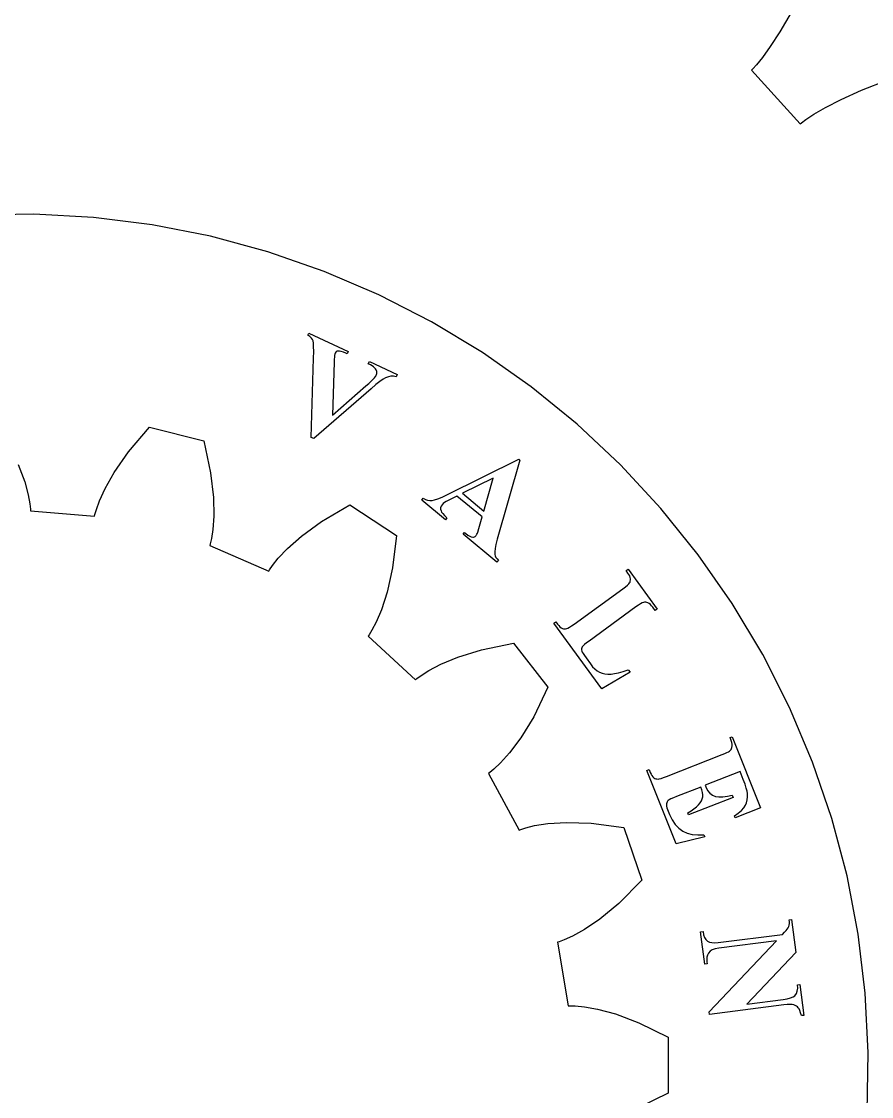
# Model space of a CAD drawing. Header units: metres. Extents: x -322 to 194, y -258 to 258.
# Drawn here: x 0.4 to 68.5, y -2.5 to 83.7 of the extents above; entities that cross this region are included whole.
import ezdxf

# ---------------------------------------------------------------- set-up
doc = ezdxf.new("R2010")
doc.units = ezdxf.units.M

msp = doc.modelspace()

# ---------------------------------------------------------------- linework, layer by layer
for p, q in [((62.0759, 84.4251), (61.1758, 82.8704)), ((61.1758, 82.8704), (60.3996, 81.6817)), ((60.3996, 81.6817), (59.7661, 80.8143)), ((59.2923, 80.2307), (58.995, 79.8997)), ((59.7661, 80.8143), (59.2923, 80.2307)), ((58.995, 79.8997), (58.8917, 79.7946)), ((58.8917, 79.7946), (62.7911, 75.4833)), ((67.717, 78.188), (69.7821, 78.9872)), ((66.08, 77.448), (67.717, 78.188)), ((63.8931, 76.2512), (64.8197, 76.7947)), ((64.8197, 76.7947), (66.08, 77.448)), ((63.265, 75.8382), (63.8931, 76.2512)), ((62.7911, 75.4833), (62.906, 75.5755)), ((62.906, 75.5755), (63.265, 75.8382)), ((1.37936, 68.2461), (-3.38458, 68.176)), ((6.13661, 67.9836), (1.37936, 68.2461)), ((10.864, 67.3899), (6.13661, 67.9836)), ((15.5384, 66.4679), (10.864, 67.3899)), ((20.1371, 65.2221), (15.5384, 66.4679)), ((24.6377, 63.6585), (20.1371, 65.2221)), ((29.0183, 61.7848), (24.6377, 63.6585)), ((33.2575, 59.6101), (29.0183, 61.7848)), ((37.3347, 57.145), (33.2575, 59.6101)), ((23.3275, 58.5353), (23.4093, 58.7091)), ((23.4093, 58.7091), (26.5735, 57.2201)), ((23.4923, 58.422), (23.3275, 58.5353)), ((23.619, 58.3081), (23.4923, 58.422)), ((23.7076, 58.1936), (23.619, 58.3081)), ((23.758, 58.0786), (23.7076, 58.1936)), ((23.7835, 57.9064), (23.758, 58.0786)), ((23.7973, 57.6208), (23.7835, 57.9064)), ((23.7898, 56.7087), (23.7994, 57.2215)), ((23.7994, 57.2215), (23.7973, 57.6208)), ((25.4771, 56.9401), (25.4665, 56.8734)), ((25.4906, 57.0005), (25.4771, 56.9401)), ((25.5072, 57.0547), (25.4906, 57.0005)), ((25.5268, 57.1026), (25.5072, 57.0547)), ((25.5655, 57.1664), (25.5268, 57.1026)), ((25.6143, 57.215), (25.5655, 57.1664)), ((25.6731, 57.2484), (25.6143, 57.215)), ((25.7421, 57.2665), (25.6731, 57.2484)), ((25.8604, 57.2689), (25.7421, 57.2665)), ((26.0066, 57.2415), (25.8604, 57.2689)), ((26.1809, 57.1844), (26.0066, 57.2415)), ((26.3831, 57.0975), (26.1809, 57.1844)), ((26.4917, 57.0464), (26.3831, 57.0975)), ((26.5735, 57.2201), (26.4917, 57.0464)), ((41.23, 54.4014), (37.3347, 57.145)), ((23.5988, 50.3443), (23.7898, 56.7087)), ((25.4401, 56.3875), (25.3115, 52.1333)), ((25.4492, 56.6111), (25.4401, 56.3875)), ((25.458, 56.7731), (25.4492, 56.6111)), ((25.4665, 56.8734), (25.458, 56.7731)), ((28.1801, 56.2519), (28.2619, 56.4256)), ((28.3437, 56.1686), (28.1801, 56.2519)), ((28.2619, 56.4256), (30.4841, 55.3799)), ((28.4852, 56.0829), (28.3437, 56.1686)), ((28.6046, 55.9949), (28.4852, 56.0829)), ((28.7019, 55.9047), (28.6046, 55.9949)), ((28.6734, 55.1177), (28.7283, 55.1904)), ((28.7581, 55.8377), (28.7019, 55.9047)), ((28.7283, 55.1904), (28.7733, 55.2596)), ((28.8019, 55.7684), (28.7581, 55.8377)), ((28.7733, 55.2596), (28.8083, 55.3252)), ((28.8333, 55.6968), (28.8019, 55.7684)), ((28.8083, 55.3252), (28.8371, 55.3991)), ((28.8522, 55.6228), (28.8333, 55.6968)), ((28.8371, 55.3991), (28.854, 55.4734)), ((28.8591, 55.5479), (28.8522, 55.6228)), ((28.854, 55.4734), (28.8591, 55.5479)), ((29.7863, 55.1995), (29.5683, 55.1201)), ((29.9979, 55.2404), (29.7863, 55.1995)), ((30.2033, 55.2426), (29.9979, 55.2404)), ((30.4024, 55.2062), (30.2033, 55.2426)), ((30.4841, 55.3799), (30.4024, 55.2062)), ((25.3115, 52.1333), (27.993, 54.471)), ((27.993, 54.471), (28.2098, 54.6619)), ((28.2098, 54.6619), (28.3846, 54.8206)), ((28.3846, 54.8206), (28.5175, 54.947)), ((28.7932, 54.5706), (28.4055, 54.2438)), ((28.5175, 54.947), (28.6084, 55.0413)), ((28.6084, 55.0413), (28.6734, 55.1177)), ((29.1161, 54.8256), (28.7932, 54.5706)), ((29.3746, 55.0088), (29.1161, 54.8256)), ((29.5683, 55.1201), (29.3746, 55.0088)), ((44.9244, 51.3929), (41.23, 54.4014)), ((28.4055, 54.2438), (23.815, 50.2425)), ((8.94337, 49.171), (10.6491, 51.1635)), ((10.6491, 51.1635), (14.9855, 50.0654)), ((48.3999, 48.1339), (44.9244, 51.3929)), ((14.9855, 50.0654), (15.5374, 47.5012)), ((23.815, 50.2425), (23.5988, 50.3443)), ((7.8073, 47.538), (8.94337, 49.171)), ((34.4673, 45.7298), (40.2379, 48.595)), ((40.3181, 48.5287), (38.5175, 42.1729)), ((40.2379, 48.595), (40.3181, 48.5287)), ((0.12366, 48.1747), (0.63374, 46.7752)), ((7.07385, 46.2415), (7.8073, 47.538)), ((15.5374, 47.5012), (15.7593, 45.5243)), ((51.6397, 44.6404), (48.3999, 48.1339)), ((0.63374, 46.7752), (0.91377, 45.7313)), ((38.1843, 47.0805), (35.7168, 45.8565)), ((37.435, 44.435), (38.1843, 47.0805)), ((0.91377, 45.7313), (1.04425, 45.0095)), ((6.62582, 45.2579), (7.07385, 46.2415)), ((34.088, 45.5538), (34.4673, 45.7298)), ((35.7168, 45.8565), (37.435, 44.435)), ((1.04425, 45.0095), (1.08644, 44.586)), ((6.37828, 44.5675), (6.62582, 45.2579)), ((15.7593, 45.5243), (15.7873, 44.035)), ((24.4246, 43.6029), (26.6849, 44.9335)), ((26.6849, 44.9335), (30.4297, 42.4869)), ((32.4576, 45.3133), (32.58, 45.4612)), ((34.3616, 43.7382), (32.4576, 45.3133)), ((32.58, 45.4612), (32.753, 45.3729)), ((32.753, 45.3729), (32.9287, 45.3155)), ((32.9287, 45.3155), (33.1069, 45.2892)), ((33.1069, 45.2892), (33.2876, 45.2937)), ((33.2876, 45.2937), (33.4982, 45.3358)), ((33.4982, 45.3358), (33.765, 45.4225)), ((33.765, 45.4225), (34.088, 45.5538)), ((34.0976, 44.9456), (34.02, 44.8273)), ((34.1821, 45.0328), (34.0976, 44.9456)), ((34.291, 45.1197), (34.1821, 45.0328)), ((34.4242, 45.2063), (34.291, 45.1197)), ((34.5818, 45.2925), (34.4242, 45.2063)), ((35.2787, 45.6375), (34.5818, 45.2925)), ((37.302, 43.9636), (35.2787, 45.6375)), ((1.08644, 44.586), (1.09038, 44.4466)), ((1.09038, 44.4466), (6.24014, 44.0199)), ((6.24014, 44.0199), (6.26698, 44.1568)), ((6.26698, 44.1568), (6.37828, 44.5675)), ((15.7873, 44.035), (15.7132, 42.9567)), ((33.9792, 44.7044), (33.9751, 44.577)), ((33.9751, 44.577), (34.0078, 44.4449)), ((34.02, 44.8273), (33.9792, 44.7044)), ((34.0078, 44.4449), (34.0597, 44.3503)), ((34.0597, 44.3503), (34.1564, 44.2256)), ((34.1564, 44.2256), (34.2978, 44.0709)), ((34.2978, 44.0709), (34.4839, 43.8861)), ((54.6279, 40.9295), (51.6397, 44.6404)), ((22.8198, 42.4272), (24.4246, 43.6029)), ((34.4839, 43.8861), (34.3616, 43.7382)), ((37.0414, 43.0462), (37.302, 43.9636)), ((15.7132, 42.9567), (15.6022, 42.2316)), ((21.7052, 41.4392), (22.8198, 42.4272)), ((30.4297, 42.4869), (30.1191, 39.8825)), ((35.7731, 42.5704), (35.8955, 42.7184)), ((38.4815, 40.3299), (35.7731, 42.5704)), ((35.8955, 42.7184), (36.0088, 42.6247)), ((36.0088, 42.6247), (36.1665, 42.5039)), ((36.1665, 42.5039), (36.3093, 42.415)), ((36.3093, 42.415), (36.4371, 42.358)), ((36.4371, 42.358), (36.5499, 42.3328)), ((36.5499, 42.3328), (36.6214, 42.3369)), ((36.6214, 42.3369), (36.6873, 42.3577)), ((36.6873, 42.3577), (36.7476, 42.3953)), ((36.7476, 42.3953), (36.8023, 42.4497)), ((36.8023, 42.4497), (36.8325, 42.4893)), ((36.8325, 42.4893), (36.8597, 42.532)), ((36.8597, 42.532), (36.8841, 42.5777)), ((36.8841, 42.5777), (36.9232, 42.6695)), ((36.9232, 42.6695), (36.9517, 42.7538)), ((36.9517, 42.7538), (37.0414, 43.0462)), ((15.5047, 41.8175), (15.4631, 41.6843)), ((15.4631, 41.6843), (20.1953, 39.6086)), ((15.6022, 42.2316), (15.5047, 41.8175)), ((20.962, 40.6544), (21.7052, 41.4392)), ((38.3479, 41.4239), (38.3177, 41.1557)), ((38.4145, 41.7629), (38.3479, 41.4239)), ((38.5175, 42.1729), (38.4145, 41.7629)), ((20.5037, 40.0816), (20.962, 40.6544)), ((38.3177, 41.1557), (38.324, 40.9585)), ((38.324, 40.9585), (38.3555, 40.8366)), ((38.3555, 40.8366), (38.4127, 40.7158)), ((38.4127, 40.7158), (38.4955, 40.5962)), ((38.4955, 40.5962), (38.6039, 40.4778)), ((57.3499, 37.0191), (54.6279, 40.9295)), ((20.1953, 39.6086), (20.2651, 39.7294)), ((20.2651, 39.7294), (20.5037, 40.0816)), ((30.1191, 39.8825), (29.6871, 37.9406)), ((38.6039, 40.4778), (38.4815, 40.3299)), ((48.8526, 39.6602), (49.0079, 39.773)), ((48.9942, 39.4652), (48.8526, 39.6602)), ((49.0079, 39.773), (51.3402, 36.5629)), ((49.074, 39.3438), (48.9942, 39.4652)), ((49.1334, 39.2273), (49.074, 39.3438)), ((49.1724, 39.1156), (49.1334, 39.2273)), ((49.1612, 38.7374), (49.1837, 38.8183)), ((49.1911, 39.0088), (49.1724, 39.1156)), ((49.1837, 38.8183), (49.1937, 38.9087)), ((49.1937, 38.9087), (49.1911, 39.0088)), ((29.6871, 37.9406), (29.23, 36.523)), ((44.691, 35.3709), (48.5742, 38.1922)), ((48.5742, 38.1922), (48.7847, 38.3497)), ((48.7847, 38.3497), (48.9468, 38.4812)), ((48.9468, 38.4812), (49.0606, 38.5866)), ((49.0606, 38.5866), (49.1261, 38.6661)), ((49.1261, 38.6661), (49.1612, 38.7374)), ((50.1406, 37.0721), (50.009, 37.0005)), ((50.2327, 37.1055), (50.1406, 37.0721)), ((50.3306, 37.1205), (50.2327, 37.1055)), ((50.4218, 37.1209), (50.3306, 37.1205)), ((50.5063, 37.1066), (50.4218, 37.1209)), ((50.5842, 37.0778), (50.5063, 37.1066)), ((50.6894, 37.0201), (50.5842, 37.0778)), ((29.23, 36.523), (28.8098, 35.5271)), ((49.6276, 36.7425), (45.8713, 34.0134)), ((49.838, 36.8906), (49.6276, 36.7425)), ((50.009, 37.0005), (49.838, 36.8906)), ((50.7923, 36.9407), (50.6894, 37.0201)), ((50.8928, 36.8397), (50.7923, 36.9407)), ((50.9909, 36.717), (50.8928, 36.8397)), ((51.1849, 36.45), (50.9909, 36.717)), ((51.3402, 36.5629), (51.1849, 36.45)), ((59.7925, 32.9285), (57.3499, 37.0191)), ((28.8098, 35.5271), (28.4695, 34.8774)), ((43.0535, 35.4469), (43.2089, 35.5598)), ((46.8906, 30.1657), (43.0535, 35.4469)), ((43.2089, 35.5598), (43.3505, 35.3648)), ((43.3505, 35.3648), (43.4451, 35.2472)), ((44.4806, 35.2226), (44.691, 35.3709)), ((28.2427, 34.5173), (28.1601, 34.4049)), ((28.4695, 34.8774), (28.2427, 34.5173)), ((43.4451, 35.2472), (43.5423, 35.1507)), ((43.5423, 35.1507), (43.6423, 35.0753)), ((43.6423, 35.0753), (43.745, 35.021)), ((43.745, 35.021), (43.8207, 34.9951)), ((43.8207, 34.9951), (43.903, 34.9838)), ((43.903, 34.9838), (43.992, 34.9873)), ((43.992, 34.9873), (44.0876, 35.0054)), ((44.0876, 35.0054), (44.1789, 35.0399)), ((44.1789, 35.0399), (44.31, 35.1123)), ((44.31, 35.1123), (44.4806, 35.2226)), ((28.1601, 34.4049), (31.9619, 30.9051)), ((37.259, 33.3097), (39.8289, 33.8343)), ((39.8289, 33.8343), (42.5764, 30.3043)), ((45.3989, 33.6257), (45.3329, 33.5431)), ((45.5106, 33.7316), (45.3989, 33.6257)), ((45.6681, 33.8608), (45.5106, 33.7316)), ((45.8713, 34.0134), (45.6681, 33.8608)), ((35.3595, 32.7188), (37.259, 33.3097)), ((45.2803, 33.3881), (45.279, 33.3005)), ((45.279, 33.3005), (45.2946, 33.2063)), ((45.2982, 33.4689), (45.2803, 33.3881)), ((45.2946, 33.2063), (45.3306, 33.121)), ((45.3329, 33.5431), (45.2982, 33.4689)), ((45.3306, 33.121), (45.3993, 33.0009)), ((45.3993, 33.0009), (45.5007, 32.846)), ((45.5007, 32.846), (45.6349, 32.6562)), ((61.9438, 28.6773), (59.7925, 32.9285)), ((33.0267, 31.6452), (33.9844, 32.1462)), ((33.9844, 32.1462), (35.3595, 32.7188)), ((45.6349, 32.6562), (45.9887, 32.1692)), ((45.9887, 32.1692), (46.1611, 31.9539)), ((46.1611, 31.9539), (46.3401, 31.7731)), ((32.0672, 30.9966), (32.4073, 31.2524)), ((32.4073, 31.2524), (33.0267, 31.6452)), ((46.3401, 31.7731), (46.526, 31.6269)), ((46.526, 31.6269), (46.7185, 31.5153)), ((46.7185, 31.5153), (46.9231, 31.4352)), ((49.1639, 31.5009), (46.8906, 30.1657)), ((46.9231, 31.4352), (47.1443, 31.383)), ((47.1443, 31.383), (47.3821, 31.3589)), ((47.3821, 31.3589), (47.6365, 31.3627)), ((47.6365, 31.3627), (47.9199, 31.3979)), ((47.9199, 31.3979), (48.2438, 31.4672)), ((48.2438, 31.4672), (48.6084, 31.5705)), ((48.6084, 31.5705), (49.0135, 31.708)), ((49.0135, 31.708), (49.1639, 31.5009)), ((31.9619, 30.9051), (32.0672, 30.9966)), ((42.5764, 30.3043), (41.437, 27.9419)), ((63.7934, 24.2865), (61.9438, 28.6773)), ((41.437, 27.9419), (40.3979, 26.2455)), ((40.3979, 26.2455), (39.5052, 25.0531)), ((57.1809, 26.265), (57.3594, 26.3357)), ((57.2696, 26.041), (57.1809, 26.265)), ((57.3222, 25.8815), (57.2696, 26.041)), ((57.3498, 25.7323), (57.3222, 25.8815)), ((57.3594, 26.3357), (59.6211, 20.6232)), ((39.5052, 25.0531), (38.7845, 24.2477)), ((56.7611, 24.9993), (56.9287, 25.0711)), ((56.9287, 25.0711), (57.049, 25.1278)), ((57.049, 25.1278), (57.1221, 25.1695)), ((57.1221, 25.1695), (57.1961, 25.2334)), ((57.1961, 25.2334), (57.2554, 25.304)), ((57.2554, 25.304), (57.3, 25.3811)), ((57.3, 25.3811), (57.33, 25.4647)), ((57.33, 25.4647), (57.3524, 25.5934)), ((57.3524, 25.5934), (57.3498, 25.7323)), ((38.7845, 24.2477), (38.2516, 23.7436)), ((52.0833, 23.1454), (56.5462, 24.9124)), ((56.5462, 24.9124), (56.7611, 24.9993)), ((65.3321, 19.7773), (63.7934, 24.2865)), ((37.9202, 23.4767), (37.8056, 23.3971)), ((37.8056, 23.3971), (40.265, 18.8525)), ((38.2516, 23.7436), (37.9202, 23.4767)), ((50.5162, 23.6263), (50.6948, 23.697)), ((52.8454, 17.7437), (50.5162, 23.6263)), ((50.6948, 23.697), (50.7835, 23.4729)), ((50.7835, 23.4729), (50.8458, 23.3355)), ((50.8458, 23.3355), (50.916, 23.2178)), ((57.9795, 23.5526), (55.1827, 22.4452)), ((58.2386, 22.898), (57.9795, 23.5526)), ((50.916, 23.2178), (50.994, 23.1199)), ((50.994, 23.1199), (51.08, 23.0418)), ((51.08, 23.0418), (51.1469, 22.9979)), ((51.1469, 22.9979), (51.2238, 22.9665)), ((51.2238, 22.9665), (51.3109, 22.9477)), ((51.3109, 22.9477), (51.408, 22.9415)), ((51.408, 22.9415), (51.505, 22.9522)), ((51.505, 22.9522), (51.65, 22.9897)), ((51.65, 22.9897), (51.8427, 23.0542)), ((51.8427, 23.0542), (52.0833, 23.1454)), ((55.1827, 22.4452), (55.2357, 22.3114)), ((58.3772, 22.5316), (58.2386, 22.898)), ((58.4798, 22.2237), (58.3772, 22.5316)), ((54.8257, 22.3039), (52.8918, 21.5382)), ((54.9071, 22.0746), (54.8257, 22.3039)), ((54.9609, 21.8672), (54.9071, 22.0746)), ((54.9872, 21.682), (54.9609, 21.8672)), ((54.986, 21.5188), (54.9872, 21.682)), ((55.2357, 22.3114), (55.379, 22.0236)), ((55.379, 22.0236), (55.5557, 21.8)), ((55.5557, 21.8), (55.7657, 21.6405)), ((55.7657, 21.6405), (56.009, 21.5452)), ((56.6062, 21.5088), (56.9615, 21.5584)), ((56.9615, 21.5584), (57.3548, 21.6532)), ((57.3548, 21.6532), (57.4255, 21.4747)), ((58.5463, 21.9742), (58.4798, 22.2237)), ((58.5768, 21.7832), (58.5463, 21.9742)), ((58.5834, 21.5169), (58.5768, 21.7832)), ((52.0795, 20.9574), (52.0739, 20.8683)), ((52.0739, 20.8683), (52.0862, 20.7632)), ((52.0993, 21.034), (52.0795, 20.9574)), ((52.0862, 20.7632), (52.1166, 20.6422)), ((52.1287, 21.1027), (52.0993, 21.034)), ((52.168, 21.1634), (52.1287, 21.1027)), ((52.2169, 21.2161), (52.168, 21.1634)), ((52.2995, 21.2728), (52.2169, 21.2161)), ((52.4395, 21.3454), (52.2995, 21.2728)), ((52.6369, 21.4339), (52.4395, 21.3454)), ((52.8918, 21.5382), (52.6369, 21.4339)), ((57.4255, 21.4747), (53.8551, 20.0611)), ((54.2857, 20.5451), (54.4865, 20.7067)), ((54.4865, 20.7067), (54.6539, 20.8743)), ((54.6539, 20.8743), (54.7879, 21.0421)), ((54.7879, 21.0421), (54.8879, 21.2054)), ((54.8879, 21.2054), (54.9539, 21.3643)), ((54.9539, 21.3643), (54.986, 21.5188)), ((56.009, 21.5452), (56.2887, 21.5044)), ((56.2887, 21.5044), (56.6062, 21.5088)), ((58.2758, 20.6344), (58.41, 20.8353)), ((58.41, 20.8353), (58.5, 21.043)), ((58.5, 21.043), (58.5578, 21.2702)), ((58.5578, 21.2702), (58.5834, 21.5169)), ((52.1166, 20.6422), (52.165, 20.5051)), ((52.165, 20.5051), (52.3251, 20.1007)), ((52.3251, 20.1007), (52.532, 19.6613)), ((53.7845, 20.2397), (54.0517, 20.3894)), ((53.8551, 20.0611), (53.7845, 20.2397)), ((54.0517, 20.3894), (54.2857, 20.5451)), ((57.5273, 20.0007), (57.8344, 20.2171)), ((57.5979, 19.8222), (57.5273, 20.0007)), ((59.6211, 20.6232), (57.5979, 19.8222)), ((57.8344, 20.2171), (58.0839, 20.4284)), ((58.0839, 20.4284), (58.2758, 20.6344)), ((40.3943, 18.905), (40.799, 19.0364)), ((40.799, 19.0364), (41.5124, 19.2068)), ((41.5124, 19.2068), (42.5809, 19.3697)), ((42.5809, 19.3697), (44.0674, 19.4648)), ((44.0674, 19.4648), (46.0559, 19.4069)), ((46.0559, 19.4069), (48.6569, 19.0687)), ((48.6569, 19.0687), (50.1093, 14.8378)), ((52.532, 19.6613), (52.7773, 19.2915)), ((52.7773, 19.2915), (53.0608, 18.9914)), ((53.0608, 18.9914), (53.3826, 18.7609)), ((66.5526, 15.1718), (65.3321, 19.7773)), ((40.265, 18.8525), (40.3943, 18.905)), ((55.1459, 18.3006), (52.8454, 17.7437)), ((53.3826, 18.7609), (53.7445, 18.5967)), ((53.7445, 18.5967), (54.1471, 18.4951)), ((54.1471, 18.4951), (54.5906, 18.4563)), ((54.5906, 18.4563), (55.0748, 18.4801)), ((55.0748, 18.4801), (55.1459, 18.3006)), ((50.1093, 14.8378), (48.2645, 12.9733)), ((67.4488, 10.4924), (66.5526, 15.1718)), ((48.2645, 12.9733), (46.7309, 11.7063)), ((46.7309, 11.7063), (45.4995, 10.8683)), ((61.8859, 11.1208), (61.9149, 11.2246)), ((61.9149, 11.2246), (61.9312, 11.3468)), ((61.9254, 11.6459), (62.1159, 11.67)), ((61.9347, 11.4872), (61.9254, 11.6459)), ((61.9312, 11.3468), (61.9347, 11.4872)), ((62.1159, 11.67), (62.4484, 9.03787)), ((45.4995, 10.8683), (44.5562, 10.3405)), ((54.8212, 10.69), (55.0117, 10.714)), ((55.1501, 8.08664), (54.8212, 10.69)), ((55.0117, 10.714), (55.0623, 10.4536)), ((55.0623, 10.4536), (55.1374, 10.24)), ((56.2195, 9.83446), (61.3844, 10.487)), ((61.3844, 10.487), (61.5499, 10.6611)), ((61.5499, 10.6611), (61.6708, 10.7909)), ((61.6708, 10.7909), (61.7671, 10.9108)), ((61.7671, 10.9108), (61.8388, 11.0207)), ((61.8388, 11.0207), (61.8859, 11.1208)), ((68.0164, 5.76183), (67.4488, 10.4924)), ((43.4884, 9.89201), (43.3542, 9.85396)), ((43.3542, 9.85396), (44.2048, 4.75703)), ((43.8885, 10.0368), (43.4884, 9.89201)), ((44.5562, 10.3405), (43.8885, 10.0368)), ((55.1374, 10.24), (55.2368, 10.0734)), ((55.2368, 10.0734), (55.3607, 9.95378)), ((55.3607, 9.95378), (55.5169, 9.87384)), ((55.5026, 4.27478), (60.8979, 9.97392)), ((55.5169, 9.87384), (55.7121, 9.82732)), ((55.7121, 9.82732), (55.9463, 9.81418)), ((55.9463, 9.81418), (56.2195, 9.83446)), ((60.8979, 9.97392), (56.2756, 9.39)), ((55.3287, 8.65125), (55.309, 8.47229)), ((55.3776, 8.82317), (55.3287, 8.65125)), ((55.4555, 8.98804), (55.3776, 8.82317)), ((55.5762, 9.13382), (55.4555, 8.98804)), ((55.7531, 9.2494), (55.5762, 9.13382)), ((55.9863, 9.33479), (55.7531, 9.2494)), ((56.2756, 9.39), (55.9863, 9.33479)), ((62.4484, 9.03787), (58.532, 4.90141)), ((55.3406, 8.11072), (55.1501, 8.08664)), ((55.309, 8.47229), (55.3184, 8.28632)), ((55.3184, 8.28632), (55.3406, 8.11072)), ((62.5708, 5.93451), (62.6007, 6.17155)), ((62.5824, 6.44524), (62.7729, 6.4693)), ((62.6007, 6.17155), (62.5824, 6.44524)), ((62.7729, 6.4693), (63.0857, 3.99298)), ((58.532, 4.90141), (61.4408, 5.26889)), ((61.4408, 5.26889), (61.7617, 5.32095)), ((61.7617, 5.32095), (62.0229, 5.38853)), ((62.0229, 5.38853), (62.2245, 5.47163)), ((62.2245, 5.47163), (62.3664, 5.57025)), ((62.3664, 5.57025), (62.4927, 5.73407)), ((62.4927, 5.73407), (62.5708, 5.93451)), ((68.2526, 1.0032), (68.0164, 5.76183)), ((44.2048, 4.75703), (44.344, 4.76462)), ((44.344, 4.76462), (44.7695, 4.75754)), ((44.7695, 4.75754), (45.4996, 4.6871)), ((45.4996, 4.6871), (46.5631, 4.49423)), ((46.5631, 4.49423), (47.9999, 4.10149)), ((61.497, 4.82442), (55.5285, 4.07042)), ((61.7533, 4.85081), (61.497, 4.82442)), ((61.9705, 4.86029), (61.7533, 4.85081)), ((62.1486, 4.85287), (61.9705, 4.86029)), ((62.2877, 4.82855), (62.1486, 4.85287)), ((62.3999, 4.79019), (62.2877, 4.82855)), ((62.4974, 4.74065), (62.3999, 4.79019)), ((62.5802, 4.6799), (62.4974, 4.74065)), ((62.6482, 4.608), (62.5802, 4.6799)), ((62.7092, 4.50955), (62.6482, 4.608)), ((62.7707, 4.37022), (62.7092, 4.50955)), ((62.8327, 4.19002), (62.7707, 4.37022)), ((47.9999, 4.10149), (49.8619, 3.40106)), ((55.5285, 4.07042), (55.5026, 4.27478)), ((62.8952, 3.96892), (62.8327, 4.19002)), ((63.0857, 3.99298), (62.8952, 3.96892)), ((49.8619, 3.40106), (52.2121, 2.2366)), ((52.2121, 2.2366), (52.2121, -2.23662)), ((68.1563, -3.76028), (68.2526, 1.0032)), ((52.2121, -2.23662), (49.8619, -3.40106))]:
    msp.add_line(p, q)

doc.saveas('drawing.dxf')
